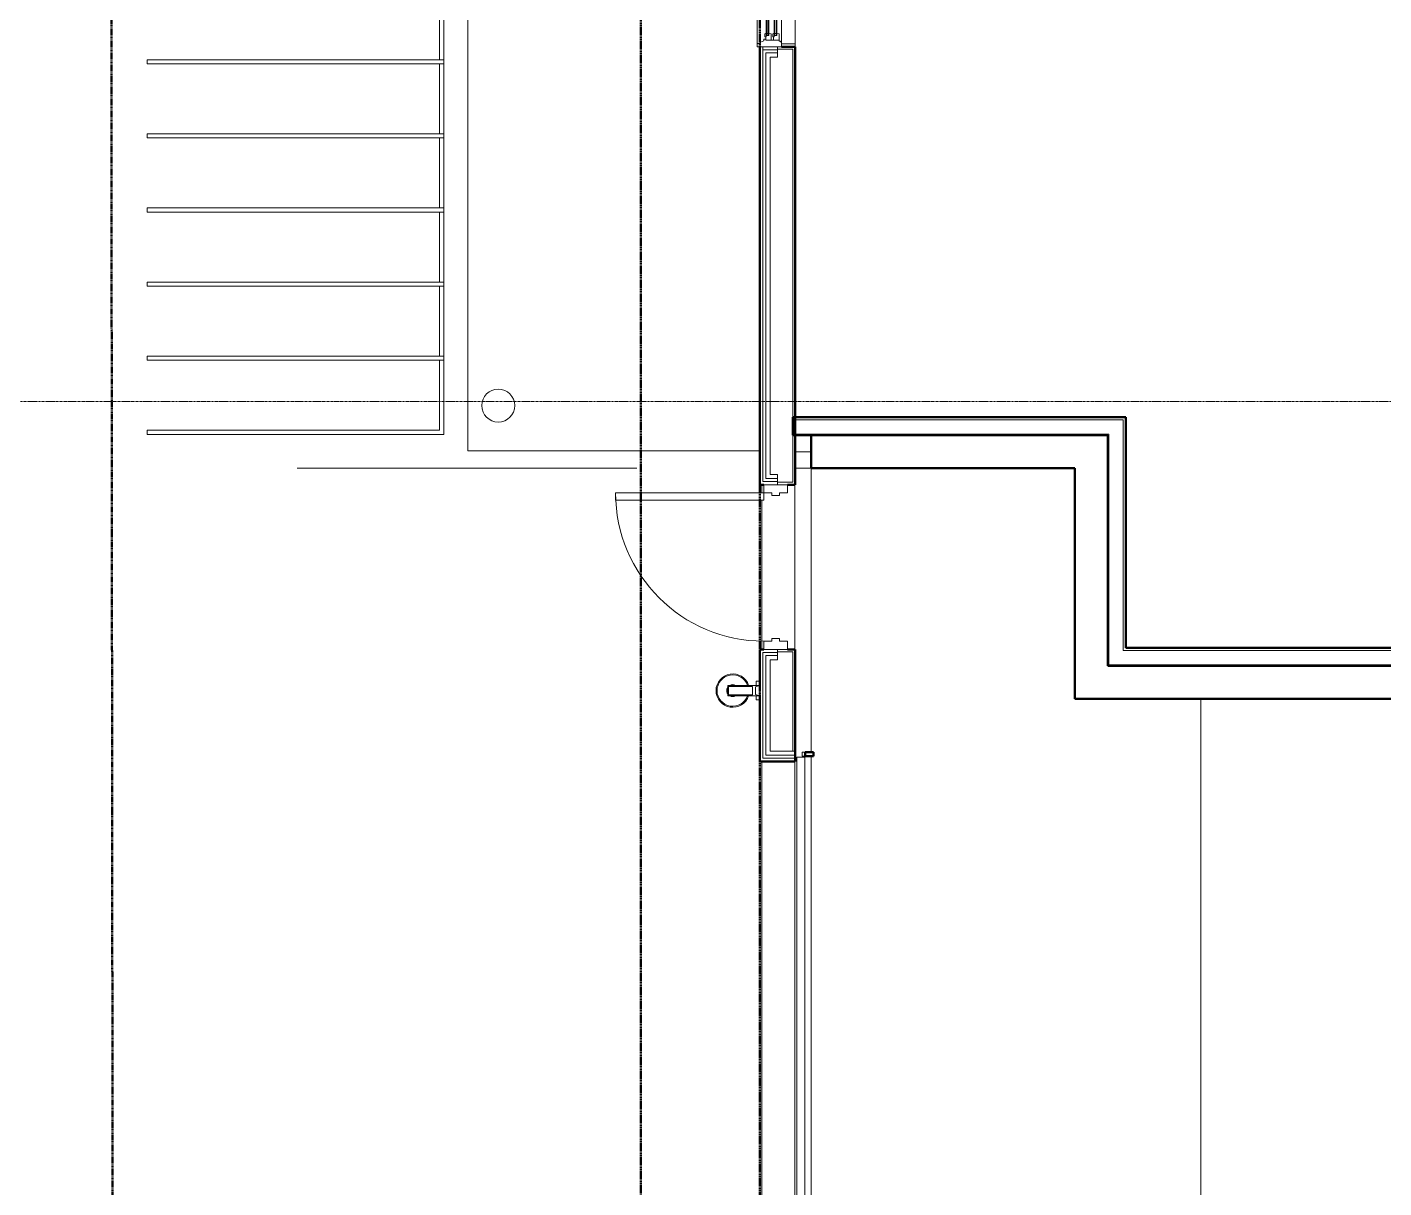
# Model space of a CAD drawing. Header units: inches. Extents: x -4235 to -464, y 9706 to 12463.
# Drawn here: x -4009.7 to -3680.3, y 11656.2 to 11938.1 of the extents above; entities that cross this region are included whole.
import ezdxf

# ---------------------------------------------------------------- set-up
doc = ezdxf.new("R2010")
doc.units = ezdxf.units.IN
doc.header["$MEASUREMENT"] = 0
for name, pattern in [('Dash 1_16_', [0.125, 0.0625, -0.0625]), ('Double Dash 3_8_', [1, 0.375, -0.125, 0.125, -0.125, 0.125, -0.125]), ('Grid Line 1_2_', [0.875, 0.5, -0.125, 0.125, -0.125])]:
    doc.linetypes.add(name, pattern=pattern)
for name, color, linetype, lineweight in [('0-1', 7, 'Continuous', 5), ('0-3', 250, 'Continuous', 9), ('A-DOOR-3', 31, 'Continuous', 9), ('A-DOOR-4', 31, 'Continuous', 50), ('A-DOOR-5', 31, 'Continuous', 20), ('A-DOOR-FRAM', 31, 'Continuous', 20), ('A-FLOR-2', 250, 'Continuous', 9), ('A-FLOR-4', 192, 'Continuous', 9), ('A-GENM-1', 250, 'Continuous', 9), ('A-GLAZ-1', 151, 'Continuous', 9), ('A-GLAZ-2', 151, 'Continuous', 20), ('A-WALL', 113, 'Continuous', 13), ('A-WALL-2', 7, 'Continuous', 50), ('A-WALL-3', 50, 'Continuous', 13), ('A-WALL-5', 113, 'Continuous', 50), ('A-WALL-6', 113, 'Continuous', 9), ('C-PROP-LINE', 91, 'Double Dash 3_8_', 50), ('C-PROP-LINE-1', 91, 'Dash 1_16_', 50), ('C-TOPO-2', 250, 'Continuous', 9), ('E-LITE-EQPM', 33, 'Continuous', 9), ('S-FNDN-2', 32, 'Continuous', 9), ('S-GRID-1', 1, 'Grid Line 1_2_', 9)]:
    doc.layers.add(name, color=color, linetype=linetype, lineweight=lineweight)

# ---------------------------------------------------------------- blocks, each defined once
blk = doc.blocks.new('Parking_Stall_Multiple - BIKE PARKING-1367944-BACKGROUND - 1ST FLOOR')
at = {"layer": 'A-GENM-1'}
for p, q in [((72, 0), (0, 0)), ((0, 0), (0, -19)), ((72, -1), (72, 0)), ((1, -18), (1, -1)), ((1, -1), (72, -1)), ((72, -18), (0, -18)), ((0, -18), (0, -37)), ((0, -19), (72, -19)), ((72, -18), (1, -18)), ((1, -36), (1, -19)), ((1, -19), (72, -19)), ((72, -19), (72, -18)), ((72, -19), (72, -18)), ((72, -36), (0, -36)), ((0, -36), (0, -55)), ((72, -36), (1, -36)), ((72, -37), (72, -36)), ((72, -37), (72, -36)), ((0, -37), (72, -37)), ((1, -54), (1, -37)), ((1, -37), (72, -37)), ((72, -54), (0, -54)), ((0, -54), (0, -73)), ((0, -55), (72, -55)), ((72, -54), (1, -54)), ((1, -72), (1, -55)), ((1, -55), (72, -55)), ((72, -55), (72, -54)), ((72, -55), (72, -54)), ((72, -72), (0, -72)), ((0, -72), (0, -91)), ((72, -72), (1, -72)), ((72, -73), (72, -72)), ((72, -73), (72, -72)), ((0, -73), (72, -73)), ((1, -90), (1, -73)), ((1, -73), (72, -73)), ((72, -90), (0, -90)), ((0, -90), (0, -109)), ((0, -91), (72, -91)), ((72, -90), (1, -90)), ((1, -108), (1, -91)), ((1, -91), (72, -91)), ((72, -91), (72, -90)), ((72, -91), (72, -90)), ((72, -108), (0, -108)), ((0, -108), (0, -127)), ((72, -108), (1, -108)), ((72, -109), (72, -108)), ((72, -109), (72, -108)), ((0, -109), (72, -109)), ((1, -126), (1, -109)), ((1, -109), (72, -109)), ((72, -126), (0, -126)), ((0, -126), (0, -145)), ((0, -127), (72, -127)), ((72, -126), (1, -126)), ((1, -144), (1, -127)), ((1, -127), (72, -127)), ((72, -127), (72, -126)), ((72, -127), (72, -126)), ((72, -144), (0, -144)), ((0, -144), (0, -163)), ((72, -144), (1, -144)), ((72, -145), (72, -144)), ((72, -145), (72, -144)), ((0, -145), (72, -145)), ((1, -162), (1, -145)), ((1, -145), (72, -145)), ((72, -162), (0, -162)), ((0, -162), (0, -181)), ((0, -163), (72, -163)), ((72, -162), (1, -162)), ((1, -180), (1, -163)), ((1, -163), (72, -163)), ((72, -163), (72, -162)), ((72, -163), (72, -162)), ((72, -180), (0, -180)), ((0, -180), (0, -199)), ((0, -181), (72, -181)), ((72, -180), (1, -180)), ((1, -198), (1, -181)), ((1, -181), (72, -181)), ((72, -181), (72, -180)), ((72, -181), (72, -180)), ((72, -198), (0, -198)), ((0, -198), (0, -217)), ((0, -199), (72, -199)), ((72, -198), (1, -198)), ((1, -216), (1, -199)), ((1, -199), (72, -199)), ((72, -199), (72, -198)), ((72, -199), (72, -198)), ((72, -216), (0, -216)), ((0, -216), (0, -226.64)), ((0, -217), (72, -217)), ((72, -216), (1, -216)), ((1, -227.28), (1, -217)), ((1, -217), (72, -217)), ((72, -217), (72, -216)), ((72, -217), (72, -216)), ((72, -234), (11.42, -234)), ((72, -234), (11.42, -234)), ((12.97, -235), (72, -235)), ((12.97, -235), (72, -235)), ((72, -235), (72, -234)), ((72, -235), (72, -234)), ((72, -252), (39.33, -252)), ((72, -252), (39.33, -252)), ((40.88, -253), (72, -253)), ((40.88, -253), (72, -253)), ((72, -253), (72, -252)), ((72, -253), (72, -252)), ((72, -270), (67.24, -270)), ((72, -271), (72, -270)), ((68.79, -271), (72, -271))]:
    blk.add_line(p, q, dxfattribs=at)
blk = doc.blocks.new('CTR  - Topography_rvt-1-BACKGROUND - 1ST FLOOR')
at = {"layer": 'C-TOPO-2'}
for p, q in [((-3902.72, 11971.33), (-3902.72, 11870.26)), ((-3902.72, 11870.26), (-3902.72, 11971.33)), ((-3902.72, 11868.11), (-3902.72, 11870.26)), ((-3902.72, 11868.11), (-3902.72, 11870.26)), ((-3902.72, 11868.11), (-3902.72, 11835.24)), ((-3902.72, 11835.24), (-3902.72, 11868.11)), ((-3869.07, 11835.24), (-3902.72, 11835.24)), ((-3869.07, 11835.24), (-3902.72, 11835.24)), ((-3869.07, 11835.24), (-3842.68, 11835.24)), ((-3869.07, 11835.24), (-3842.68, 11835.24)), ((-3836.28, 11835.24), (-3842.68, 11835.24)), ((-3836.28, 11835.24), (-3842.68, 11835.24)), ((-3831.82, 11835.24), (-3836.28, 11835.24)), ((-3836.28, 11835.24), (-3831.82, 11835.24)), ((-3831.32, 11826.99), (-3831.32, 11824.99)), ((-3831.32, 11823.24), (-3831.32, 11788.91)), ((-3831.32, 11788.91), (-3831.32, 11786.99))]:
    blk.add_line(p, q, dxfattribs=at)
at = {"layer": '0-3', "rotation": 180}
blk.add_blockref('Parking_Stall_Multiple - BIKE PARKING-1367944-BACKGROUND - 1ST FLOOR', (-3908.56, 11839.19), dxfattribs=at)
blk = doc.blocks.new('CTR - 1st Phase - Common Walls_rvt-1-BACKGROUND - 1ST FLOOR')
at = {"layer": 'A-WALL-2'}
for p, q in [((-3742.95, 11843.36), (-3823.82, 11843.36)), ((-3823.82, 11843.36), (-3823.82, 11838.99)), ((-3742.95, 11842.74), (-3742.95, 11843.36)), ((-3742.95, 11838.99), (-3742.95, 11842.74)), ((-3823.82, 11838.99), (-3747.32, 11838.99)), ((-3747.32, 11838.99), (-3747.32, 11782.99)), ((-3742.95, 11787.36), (-3742.95, 11838.99)), ((-3467.77, 11787.36), (-3742.95, 11787.36)), ((-3747.32, 11782.99), (-3747.07, 11782.99)), ((-3747.07, 11782.99), (-3742.95, 11782.99)), ((-3742.95, 11782.99), (-3203.32, 11782.99))]:
    blk.add_line(p, q, dxfattribs=at)
at = {"layer": 'A-WALL-3'}
for p, q in [((-3743.57, 11842.74), (-3823.82, 11842.74)), ((-3743.57, 11842.74), (-3743.57, 11839.24)), ((-3747.07, 11839.24), (-3823.82, 11839.24)), ((-3747.07, 11839.24), (-3747.07, 11838.99)), ((-3747.07, 11838.99), (-3747.07, 11783.24)), ((-3743.57, 11839.24), (-3743.57, 11838.99)), ((-3743.57, 11838.99), (-3743.57, 11786.74)), ((-3742.95, 11786.74), (-3743.57, 11786.74)), ((-3742.95, 11786.74), (-3467.15, 11786.74)), ((-3743.57, 11783.24), (-3747.07, 11783.24)), ((-3742.95, 11783.24), (-3743.57, 11783.24)), ((-3742.95, 11783.24), (-3467.15, 11783.24))]:
    blk.add_line(p, q, dxfattribs=at)
blk = doc.blocks.new('CTR - 1st Phase -Stairs _ Elevators_rvt-1-BACKGROUND - 1ST FLOOR')
at = {"layer": 'A-FLOR-2'}
for p, q in [((-3823.32, 11826.99), (-3823.32, 11786.99)), ((-3724.72, 11774.99), (-3724.72, 11550.99)), ((-3724.72, 11550.99), (-3724.72, 11774.99)), ((-3823.32, 11759.79), (-3823.32, 11567.79))]:
    blk.add_line(p, q, dxfattribs=at)
at = {"layer": 'A-WALL-2'}
for p, q in [((-3755.32, 11838.99), (-3819.32, 11838.99)), ((-3819.32, 11838.99), (-3819.32, 11830.99)), ((-3747.32, 11838.99), (-3755.32, 11838.99)), ((-3747.32, 11782.99), (-3747.32, 11838.99)), ((-3819.32, 11830.99), (-3755.32, 11830.99)), ((-3755.32, 11830.99), (-3755.32, 11774.99)), ((-3203.32, 11782.99), (-3747.32, 11782.99)), ((-3755.32, 11774.99), (-3747.32, 11774.99)), ((-3747.32, 11774.99), (-3211.32, 11774.99))]:
    blk.add_line(p, q, dxfattribs=at)
blk = doc.blocks.new('GLASS GARAGE DOOR - RAMP GARAGE DOOR-2787280-BACKGROUND - 1ST FLOOR')
at = {"layer": 'A-DOOR-3'}
for p, q in [((-32.28, -8.82), (-32.28, -8.1)), ((-32.28, -8.1), (-31.28, -8.1)), ((-31.28, -8.1), (-31.28, -8.82)), ((-31, -6.75), (163, -6.75)), ((-31, -6.75), (-31, -8.75)), ((163, -8.75), (-31, -8.75)), ((163, -6.75), (163, -8.75)), ((163.28, -8.82), (163.28, -8.1)), ((163.28, -8.1), (164.28, -8.1)), ((164.28, -8.1), (164.28, -8.82))]:
    blk.add_line(p, q, dxfattribs=at)
at = {"layer": 'A-DOOR-4'}
for p, q in [((-31.28, -8.82), (-32.28, -8.82)), ((-32.28, -8.82), (-32.28, -10.82)), ((-31.28, -10.82), (-31.28, -8.82)), ((164.28, -8.82), (163.28, -8.82)), ((163.28, -8.82), (163.28, -10.82)), ((164.28, -10.82), (164.28, -8.82)), ((-32.28, -10.82), (-31.28, -10.82)), ((163.28, -10.82), (164.28, -10.82))]:
    blk.add_line(p, q, dxfattribs=at)
blk = doc.blocks.new('Window-Double_Hung-Andersen-400_Series-Tilt_Wash - DOUBLE HUNG - COTTAGE - 1ST FLOOR-2889518-BACKGROUND - 1ST FLOOR')
at = {"layer": 'A-GLAZ-1'}
for p, q in [((-16.29, 2.62), (-15.7, 2.62)), ((-16.29, 2.25), (-15.7, 2.25)), ((-16.29, 0.69), (-15.7, 0.69)), ((-16.29, 0.31), (-15.7, 0.31)), ((-15.82, 2.62), (-15.82, 2.25)), ((-15.82, 0.69), (-15.82, 0.31)), ((-15.7, 2.75), (15.7, 2.75)), ((-15.7, 2.62), (15.7, 2.62)), ((-15.7, 2.25), (15.7, 2.25)), ((-15.7, 2.12), (15.7, 2.12)), ((-15.7, 0.81), (15.7, 0.81)), ((-15.7, 0.69), (15.7, 0.69)), ((-15.7, 0.31), (15.7, 0.31)), ((-15.7, 0.19), (15.7, 0.19)), ((16.29, 2.62), (15.7, 2.62)), ((16.29, 2.25), (15.7, 2.25)), ((16.29, 0.69), (15.7, 0.69)), ((16.29, 0.31), (15.7, 0.31)), ((15.82, 2.62), (15.82, 2.25)), ((15.82, 0.69), (15.82, 0.31)), ((18.95, -0.94), (-18.95, -0.94)), ((-18.95, -0.94), (-18.95, -4.31)), ((-18.32, -0.94), (-18.32, -4.31)), ((18.32, -0.94), (18.32, -4.31)), ((18.95, -4.31), (18.95, -0.94)), ((-18.95, -4.31), (18.95, -4.31))]:
    blk.add_line(p, q, dxfattribs=at)
at = {"layer": 'A-GLAZ-2'}
for p, q in [((-19.01, 3.56), (-20.51, 3.56)), ((19.01, 4.94), (-19.01, 4.94)), ((-19.01, 4.94), (-19.01, -0.94)), ((-18.2, 4.94), (-18.2, 4.12)), ((-18.2, 4.12), (-17.92, 4.12)), ((-17.92, 4.12), (-17.61, 3.31)), ((-17.61, 3.31), (-17.14, 3.31)), ((-17.14, 3.31), (-17.14, 2.87)), ((17.14, 3.31), (17.14, 2.87)), ((17.61, 3.31), (17.14, 3.31)), ((17.92, 4.12), (17.61, 3.31)), ((18.2, 4.12), (17.92, 4.12)), ((18.2, 4.94), (18.2, 4.12)), ((19.01, -0.94), (19.01, 4.94)), ((19.01, 3.56), (20.51, 3.56)), ((-17.42, 2.87), (-16.57, 2.87)), ((-17.42, 2.87), (-17.42, -0.44)), ((-17.42, 1.5), (-15.86, 1.5)), ((-17.42, 0.94), (-16.57, 0.94)), ((-15.86, 3.09), (-16.57, 3.09)), ((-16.57, 2.75), (-16.57, 3.09)), ((-15.7, 2.75), (-16.57, 2.75)), ((-15.86, 1.16), (-16.57, 1.16)), ((-16.57, 0.81), (-16.57, 1.16)), ((-15.7, 0.81), (-16.57, 0.81)), ((-16.29, 2.75), (-16.29, 2.12)), ((-15.7, 2.12), (-16.29, 2.12)), ((-16.29, 0.81), (-16.29, 0.19)), ((-15.7, 0.19), (-16.29, 0.19)), ((-15.86, 3.09), (-15.7, 2.75)), ((-15.86, 1.5), (-15.7, 2.12)), ((-15.86, 1.16), (-15.7, 0.81)), ((-15.86, -0.44), (-15.7, 0.19)), ((15.86, 3.09), (15.7, 2.75)), ((15.7, 2.75), (16.57, 2.75)), ((15.7, 2.12), (16.29, 2.12)), ((15.86, 1.5), (15.7, 2.12)), ((15.86, 1.16), (15.7, 0.81)), ((15.7, 0.81), (16.57, 0.81)), ((15.7, 0.19), (16.29, 0.19)), ((15.86, -0.44), (15.7, 0.19)), ((15.86, 3.09), (16.57, 3.09)), ((17.42, 1.5), (15.86, 1.5)), ((15.86, 1.16), (16.57, 1.16)), ((16.29, 2.75), (16.29, 2.12)), ((16.29, 0.81), (16.29, 0.19)), ((16.57, 2.75), (16.57, 3.09)), ((17.42, 2.87), (16.57, 2.87)), ((16.57, 0.81), (16.57, 1.16)), ((17.42, 0.94), (16.57, 0.94)), ((17.42, 2.87), (17.42, -0.44)), ((-19.01, -0.94), (19.01, -0.94)), ((-17.67, -0.66), (-18, -0.94)), ((-17.67, -0.66), (-17.67, -0.44)), ((-17.67, -0.44), (-15.86, -0.44)), ((17.67, -0.44), (15.86, -0.44)), ((17.67, -0.66), (17.67, -0.44)), ((17.67, -0.66), (18, -0.94))]:
    blk.add_line(p, q, dxfattribs=at)
blk = doc.blocks.new('STOREFRONT DOOR B - ALUM_ STILE W_ GLASS INSET-2790180-BACKGROUND - 1ST FLOOR')
at = {"layer": 'A-DOOR-3'}
blk.add_arc((18, 3.5625), 36, 90, 180, dxfattribs=at)
at = {"layer": 'A-DOOR-5'}
for p, q in [((18, 39.5625), (16.25, 39.5625)), ((16.25, 39.5625), (16.25, 3.5625)), ((18, 3.5625), (18, 39.5625)), ((16.25, 3.5625), (18, 3.5625))]:
    blk.add_line(p, q, dxfattribs=at)
at = {"layer": 'A-DOOR-FRAM'}
for p, q in [((-18, 3.5625), (-20, 3.5625)), ((-20, 3.5625), (-20, -2.1875)), ((-18, 1.625), (-18, 3.5625)), ((18, 3.5625), (18, 1.625)), ((20, 3.5625), (18, 3.5625)), ((20, -2.1875), (20, 3.5625)), ((-17.375, 1.625), (-18, 1.625)), ((-17.375, -0.25), (-17.375, 1.625)), ((18, 1.625), (17.375, 1.625)), ((17.375, 1.625), (17.375, -0.25)), ((-20, -2.1875), (-18, -2.1875)), ((-18, -2.1875), (-18, -0.25)), ((-18, -0.25), (-17.375, -0.25)), ((17.375, -0.25), (18, -0.25)), ((18, -0.25), (18, -2.1875)), ((18, -2.1875), (20, -2.1875))]:
    blk.add_line(p, q, dxfattribs=at)
blk = doc.blocks.new('Pathway_Cooper_McGraw-Edison _BSC-BRC_Round - Pathway_Cooper_McGraw-Edison _BSC-BRC_Round-2028611-BACKGROUND - 1ST FLOOR')
at = {"layer": 'E-LITE-EQPM'}
for start, end in [(360, 180), (180, 360)]:
    blk.add_arc((0, 0), 4, start, end, dxfattribs=at)
blk = doc.blocks.new('VISA-OW2400-02-SASS - OW2400-L30K-MVOLT-2031435-BACKGROUND - 1ST FLOOR')
at = {"layer": 'E-LITE-EQPM'}
for p, q in [((-3839.6, 11778.24), (-3831.82, 11778.24)), ((-3839.6, 11775.74), (-3839.6, 11778.24)), ((-3833.6, 11777.99), (-3839.38, 11777.99)), ((-3839.38, 11777.99), (-3839.38, 11775.99)), ((-3833.6, 11775.99), (-3833.6, 11777.99)), ((-3832.89, 11777.94), (-3831.82, 11778.24)), ((-3832.89, 11776.04), (-3832.89, 11777.94)), ((-3831.89, 11779.24), (-3832.69, 11779.24)), ((-3832.69, 11778.25), (-3832.69, 11779.24)), ((-3831.89, 11779.24), (-3831.89, 11778.25)), ((-3831.82, 11778.24), (-3831.82, 11775.74)), ((-3831.82, 11775.74), (-3839.6, 11775.74)), ((-3839.38, 11775.99), (-3833.6, 11775.99)), ((-3831.82, 11775.74), (-3832.89, 11776.04)), ((-3832.69, 11774.74), (-3832.69, 11775.73)), ((-3832.69, 11774.74), (-3831.89, 11774.74)), ((-3831.89, 11775.73), (-3831.89, 11774.74))]:
    blk.add_line(p, q, dxfattribs=at)
for radius, start, end in [(4.06, 18.0184, 180), (3.81, 19.2018, 180), (1.45, 150, 180), (1.45, 150, 162.0493), (1.45, 150, 162.0493), (1.45, 60, 120), (4.06, 180, 341.9816), (3.81, 180, 340.7982), (1.45, 180, 210), (1.45, 197.9507, 210), (1.45, 197.9507, 210), (1.45, 240, 300)]:
    blk.add_arc((-3838.38, 11776.99), radius, start, end, dxfattribs=at)
blk = doc.blocks.new('Family - ___-1878357-BACKGROUND - 1ST FLOOR')
at = {"layer": 'C-PROP-LINE'}
blk.add_line((-3989.42, 12089.69), (-3987.26, 10009.09), dxfattribs=at)
blk = doc.blocks.new('Family - ___-2835860-BACKGROUND - 1ST FLOOR')
at = {"layer": 'C-PROP-LINE-1'}
blk.add_line((-3860.72, 11547.59), (-3860.72, 12118.59), dxfattribs=at)
blk = doc.blocks.new('Family - ___-2835903-BACKGROUND - 1ST FLOOR')
at = {"layer": 'C-PROP-LINE-1'}
blk.add_line((-3831.82, 10009.09), (-3831.82, 12089.69), dxfattribs=at)
blk = doc.blocks.new('Family - ___-2835932-BACKGROUND - 1ST FLOOR')
at = {"layer": 'C-PROP-LINE-1'}
blk.add_line((-3860.72, 9980.19), (-3860.72, 12118.59), dxfattribs=at)

msp = doc.modelspace()

# ---------------------------------------------------------------- linework, layer by layer
at = {"layer": 'A-FLOR-4'}
for p, q in [((-3823.2, 11834.99), (-3819.32, 11834.99)), ((-3861.66, 11830.99), (-3944.16, 11830.99))]:
    msp.add_line(p, q, dxfattribs=at)
at = {"layer": 'A-WALL'}
for p, q in [((-3831.07, 11932.59), (-3831.07, 11827.74)), ((-3827.51, 11932.59), (-3831.07, 11932.59)), ((-3827.51, 11930.84), (-3827.51, 11933.34)), ((-3823.82, 11932.72), (-3827.51, 11932.72)), ((-3823.82, 11827.61), (-3823.82, 11932.72)), ((-3830.32, 11931.84), (-3830.32, 11828.49)), ((-3827.51, 11931.84), (-3830.32, 11931.84)), ((-3829.32, 11930.84), (-3829.32, 11829.49)), ((-3827.51, 11930.84), (-3829.32, 11930.84)), ((-3831.07, 11827.74), (-3827.51, 11827.74)), ((-3830.32, 11828.49), (-3827.51, 11828.49)), ((-3829.32, 11829.49), (-3827.51, 11829.49)), ((-3827.51, 11826.99), (-3827.51, 11829.49)), ((-3827.51, 11827.61), (-3823.82, 11827.61)), ((-3831.07, 11786.24), (-3831.07, 11760.54)), ((-3827.51, 11786.24), (-3831.07, 11786.24)), ((-3830.32, 11785.49), (-3830.32, 11761.29)), ((-3827.51, 11785.49), (-3830.32, 11785.49)), ((-3829.32, 11784.49), (-3829.32, 11762.29)), ((-3827.51, 11784.49), (-3829.32, 11784.49)), ((-3827.51, 11784.49), (-3827.51, 11786.99)), ((-3823.82, 11786.36), (-3827.51, 11786.36)), ((-3823.82, 11762.29), (-3823.82, 11786.36)), ((-3830.32, 11761.29), (-3823.2, 11761.29)), ((-3829.32, 11762.29), (-3823.2, 11762.29)), ((-3831.07, 11760.54), (-3823.2, 11760.54))]:
    msp.add_line(p, q, dxfattribs=at)
at = {"layer": 'A-WALL-5'}
for p, q in [((-3831.82, 11933.34), (-3831.82, 11826.99)), ((-3823.2, 11933.34), (-3826.57, 11933.34)), ((-3823.2, 11826.99), (-3823.2, 11933.34)), ((-3831.82, 11826.99), (-3830.82, 11826.99)), ((-3825.07, 11826.99), (-3823.2, 11826.99)), ((-3831.82, 11786.99), (-3831.82, 11778.24)), ((-3830.82, 11786.99), (-3831.82, 11786.99)), ((-3823.2, 11786.99), (-3825.07, 11786.99)), ((-3823.2, 11759.79), (-3823.2, 11786.99)), ((-3831.82, 11775.74), (-3831.82, 11759.79)), ((-3831.82, 11759.79), (-3823.2, 11759.79))]:
    msp.add_line(p, q, dxfattribs=at)
at = {"layer": 'A-WALL-6'}
msp.add_line((-3823.2, 11933.4), (-3823.2, 11933.34), dxfattribs=at)
at = {"layer": 'S-FNDN-2'}
for p, q in [((-3819.32, 11830.99), (-3823.2, 11830.99)), ((-3819.32, 11830.99), (-3819.32, 11762.07)), ((-3831.32, 11824.99), (-3831.32, 11826.99)), ((-3831.32, 11786.99), (-3831.32, 11823.24)), ((-3819.32, 11761.07), (-3819.32, 11566.51)), ((-3831.32, 11635.97), (-3831.32, 11759.79))]:
    msp.add_line(p, q, dxfattribs=at)
at = {"layer": 'S-GRID-1'}
msp.add_line((-464.45, 11847.19), (-4185.7, 11847.19), dxfattribs=at)

# ---------------------------------------------------------------- block references
at = {"layer": '0-1'}
for name in ['CTR  - Topography_rvt-1-BACKGROUND - 1ST FLOOR', 'CTR - 1st Phase -Stairs _ Elevators_rvt-1-BACKGROUND - 1ST FLOOR', 'CTR - 1st Phase - Common Walls_rvt-1-BACKGROUND - 1ST FLOOR']:
    msp.add_blockref(name, (0, 0), dxfattribs=at)
at = {"layer": 'A-DOOR-3', "rotation": 89.99999999999885}
for name, p in [('STOREFRONT DOOR B - ALUM_ STILE W_ GLASS INSET-2790180-BACKGROUND - 1ST FLOOR', (-3827.26, 11806.99)), ('GLASS GARAGE DOOR - RAMP GARAGE DOOR-2787280-BACKGROUND - 1ST FLOOR', (-3829.6, 11597.79))]:
    msp.add_blockref(name, p, dxfattribs=at)
at = {"layer": 'A-GLAZ-1', "rotation": 89.99999999999885}
msp.add_blockref('Window-Double_Hung-Andersen-400_Series-Tilt_Wash - DOUBLE HUNG - COTTAGE - 1ST FLOOR-2889518-BACKGROUND - 1ST FLOOR', (-3827.51, 11952.35), dxfattribs=at)
at = {"layer": 'C-PROP-LINE'}
msp.add_blockref('Family - ___-1878357-BACKGROUND - 1ST FLOOR', (0, 0), dxfattribs=at)
at = {"layer": 'C-PROP-LINE-1'}
for name in ['Family - ___-2835860-BACKGROUND - 1ST FLOOR', 'Family - ___-2835932-BACKGROUND - 1ST FLOOR', 'Family - ___-2835903-BACKGROUND - 1ST FLOOR']:
    msp.add_blockref(name, (0, 0), dxfattribs=at)
at = {"layer": 'E-LITE-EQPM'}
for name, p in [('Pathway_Cooper_McGraw-Edison _BSC-BRC_Round - Pathway_Cooper_McGraw-Edison _BSC-BRC_Round-2028611-BACKGROUND - 1ST FLOOR', (-3895.31, 11846.19)), ('VISA-OW2400-02-SASS - OW2400-L30K-MVOLT-2031435-BACKGROUND - 1ST FLOOR', (0, 0))]:
    msp.add_blockref(name, p, dxfattribs=at)

doc.saveas('drawing.dxf')
